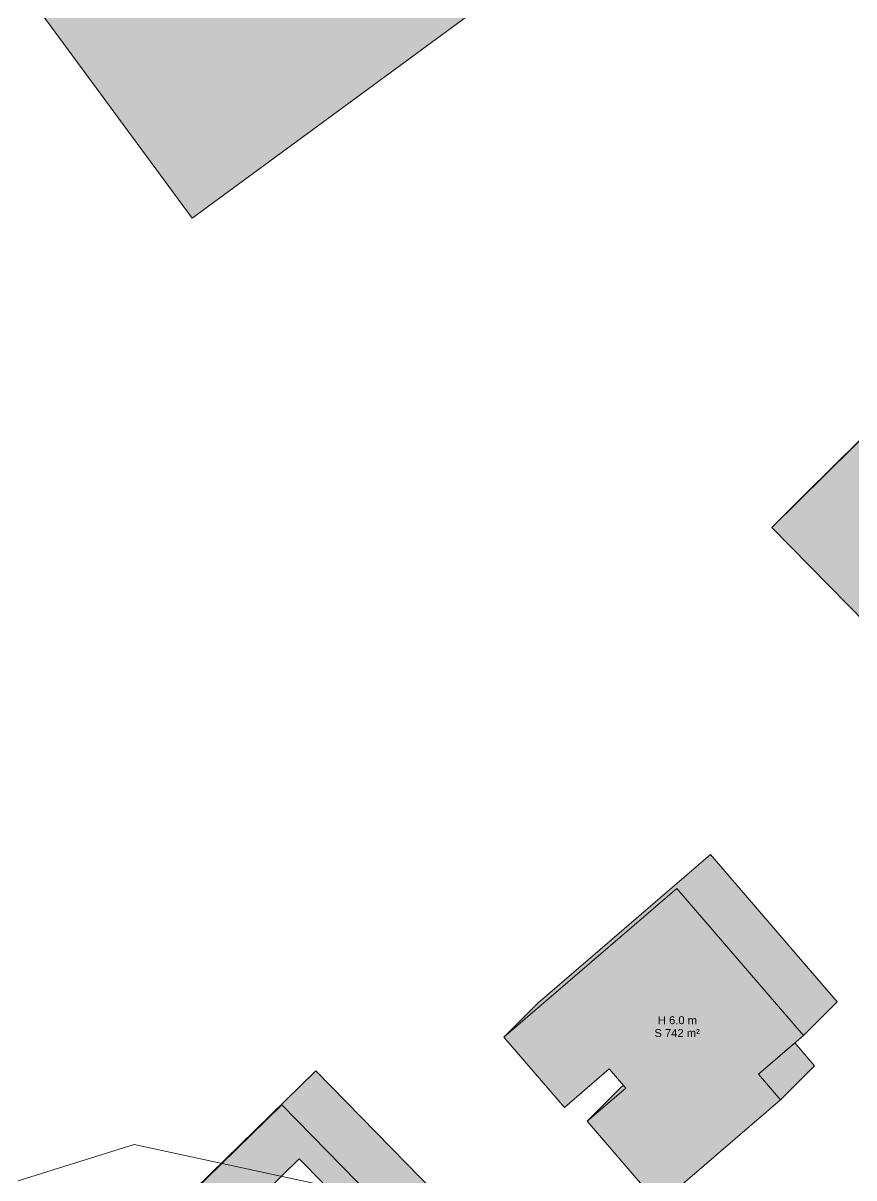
# Model space of a CAD drawing. Header units: metres. Extents: x -1 to 957, y -1 to 1062.
# Drawn here: x 317.6 to 421.4, y 694 to 838.3 of the extents above; entities that cross this region are included whole.
import ezdxf

# ---------------------------------------------------------------- set-up
doc = ezdxf.new("R2010")
doc.units = ezdxf.units.M
doc.header["$MEASUREMENT"] = 0
for name, color, linetype, lineweight, true_color in [('TPX_BUILDING_AREAS_TEXT', 7, 'CONTINUOUS', 0, 0x000000), ('TPX_BUILDING_HEIGHTS_TEXT', 7, 'CONTINUOUS', 0, 0x000000), ('TPX_BUILDINGS', 7, 'CONTINUOUS', 0, 0x000000), ('TPX_BUILDINGS_HATCH', 7, 'CONTINUOUS', 0, 0xf0f0f0), ('TPX_BUILDINGS_SHADOWS_HATCH', 7, 'CONTINUOUS', 0, 0x000000), ('TPX_BUILDINGS_SHADOWS_OUTLINES', 7, 'CONTINUOUS', 0, 0x000000), ('TPX_CONTOUR_LINES_5M', 7, 'CONTINUOUS', 0, 0x969696)]:
    doc.layers.add(name, color=color, linetype=linetype, lineweight=lineweight, true_color=true_color)
doc.styles.add('TPX_TEXTE', font='arial.ttf')

msp = doc.modelspace()

# ---------------------------------------------------------------- hatches: boundary and pattern name
at = {"layer": 'TPX_BUILDINGS_HATCH'}
for points in [[(387, 892.55), (318.15, 841.96), (338.76, 813.91), (394.02, 854.51), (382.77, 869.82), (391.27, 876.05), (387.53, 881.15), (392.62, 884.91), (387, 892.55)], [(424.67, 788.59), (411.15, 775.26), (422.99, 763.23), (448.35, 763.04), (448.36, 764.54), (424.67, 788.59)], [(399.28, 730.15), (377.69, 711.58), (385.25, 702.79), (390.85, 707.6), (392.92, 705.2), (388.12, 701.08), (397.06, 690.68), (412.26, 703.75), (409.5, 706.94), (415.1, 711.76), (399.28, 730.15)], [(349.97, 703.11), (331.12, 684.65), (335.55, 680.13), (352.13, 696.37), (355.08, 693.35), (349.8, 688.19), (363.08, 674.62), (370.62, 682), (349.97, 703.11)]]:
    msp.add_hatch(color=256, dxfattribs=at).paths.add_polyline_path(points)
at = {"layer": 'TPX_BUILDINGS_SHADOWS_HATCH'}
for points in [[(415.39, 779.5), (411.15, 775.26), (424.67, 788.59), (448.36, 764.54), (448.35, 763.04), (452.59, 767.29), (452.61, 768.78), (428.92, 792.83), (415.39, 779.5)], [(381.93, 715.83), (377.69, 711.58), (399.28, 730.15), (415.1, 711.76), (419.34, 716), (403.52, 734.4), (381.93, 715.83)], [(414.04, 710.85), (409.5, 706.94), (412.26, 703.75), (416.5, 707.99), (414.04, 710.85)], [(335.36, 688.9), (331.12, 684.65), (349.97, 703.11), (370.62, 682), (374.86, 686.25), (354.21, 707.35), (335.36, 688.9)], [(392.36, 705.32), (388.12, 701.08), (392.92, 705.2), (392.62, 705.54), (392.36, 705.32)]]:
    msp.add_hatch(color=256, dxfattribs=at).paths.add_polyline_path(points)

# ---------------------------------------------------------------- linework, layer by layer
at = {"layer": 'TPX_BUILDINGS', "elevation": 0.04}
for points in [[(387, 892.55), (318.15, 841.96), (338.76, 813.91), (394.02, 854.51), (382.77, 869.82), (391.27, 876.05), (387.53, 881.15), (392.62, 884.91)], [(424.67, 788.59), (411.15, 775.26), (422.99, 763.23), (448.35, 763.04), (448.36, 764.54)], [(399.28, 730.15), (377.69, 711.58), (385.25, 702.79), (390.85, 707.6), (392.92, 705.2), (388.12, 701.08), (397.06, 690.68), (412.26, 703.75), (409.5, 706.94), (415.1, 711.76)], [(349.97, 703.11), (331.12, 684.65), (335.55, 680.13), (352.13, 696.37), (355.08, 693.35), (349.8, 688.19), (363.08, 674.62), (370.62, 682)]]:
    msp.add_lwpolyline(points, close=True, dxfattribs=at)
at = {"layer": 'TPX_BUILDINGS_SHADOWS_OUTLINES', "elevation": 0.04}
for points in [[(415.39, 779.5), (411.15, 775.26), (424.67, 788.59), (448.36, 764.54), (448.35, 763.04), (452.59, 767.29), (452.61, 768.78), (428.92, 792.83)], [(381.93, 715.83), (377.69, 711.58), (399.28, 730.15), (415.1, 711.76), (419.34, 716), (403.52, 734.4)], [(414.04, 710.85), (409.5, 706.94), (412.26, 703.75), (416.5, 707.99)], [(335.36, 688.9), (331.12, 684.65), (349.97, 703.11), (370.62, 682), (374.86, 686.25), (354.21, 707.35)], [(392.36, 705.32), (388.12, 701.08), (392.92, 705.2), (392.62, 705.54)]]:
    msp.add_lwpolyline(points, close=True, dxfattribs=at)
at = {"layer": 'TPX_CONTOUR_LINES_5M', "elevation": 0.05}
msp.add_lwpolyline([(278.49, 808.66), (225.44, 757.59), (198.92, 764.94), (172.4, 755.56), (89.55, 682.42), (251.96, 531.69), (291.21, 561.1), (331.53, 644.99), (404.36, 682.42), (331.53, 698.15), (305.01, 689.86), (271.94, 621.76), (251.96, 607.03), (208.57, 621.76), (199.8, 652.09), (243.39, 712.75), (239.9, 743.08), (251.96, 761.92), (278.49, 739.58), (310.95, 773.41), (278.49, 808.66)], dxfattribs=at)

# ---------------------------------------------------------------- texts
at = {"layer": 'TPX_BUILDING_AREAS_TEXT', "style": 'TPX_TEXTE'}
msp.add_text('S 742 m²', height=1, dxfattribs=at).set_placement((396.5, 711.59, 0.05))
at = {"layer": 'TPX_BUILDING_HEIGHTS_TEXT', "style": 'TPX_TEXTE'}
msp.add_text('H 6.0 m', height=1, dxfattribs=at).set_placement((396.93, 713.19, 0.05))

doc.saveas('drawing.dxf')
